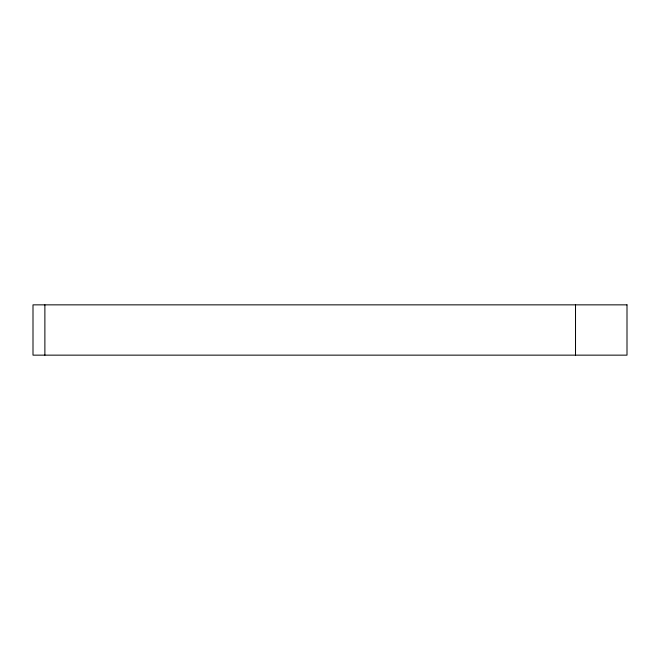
<?xml version="1.0" encoding="UTF-8"?>
<svg xmlns="http://www.w3.org/2000/svg" width="660" height="660" viewBox="0 0 660 660"><rect width="100%" height="100%" fill="white"/><g stroke="black" fill="none" stroke-linecap="round" stroke-linejoin="round"><path stroke-width="0.99" d="M575.52 304.854L575.52 355.146M44.88 304.854L44.88 355.146M627 304.854L33 304.854L33 355.146L627 355.146L627 304.854"/></g></svg>
